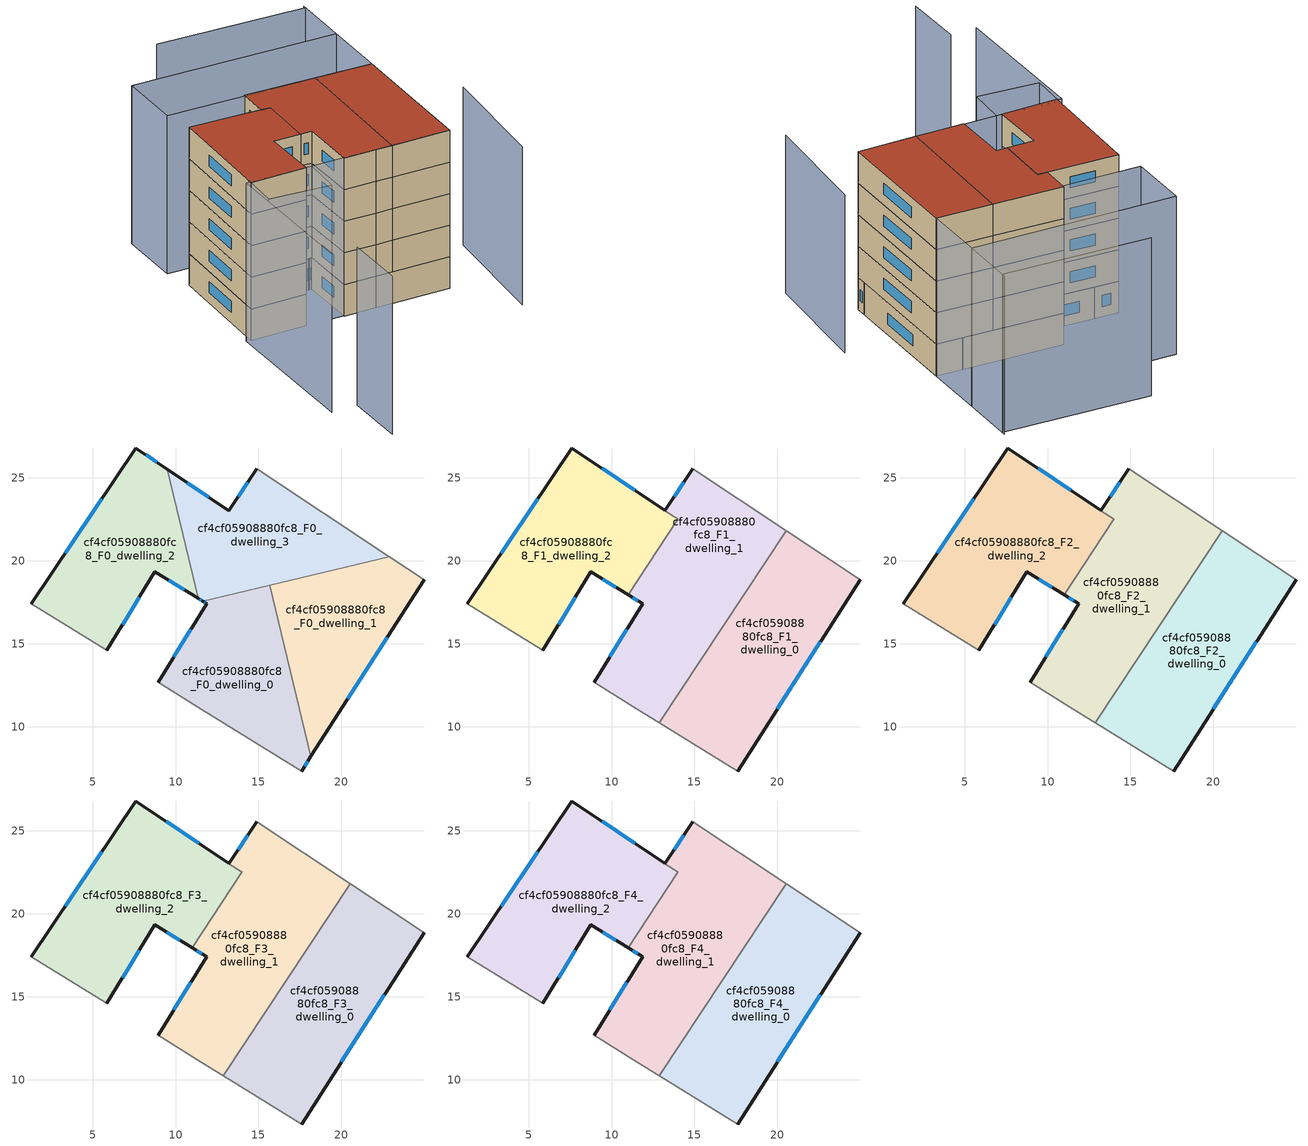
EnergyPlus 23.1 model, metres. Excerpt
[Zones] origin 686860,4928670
cf4cf05908880fc8_F0_dwelling_0
 floor ground (EU_floor_Construction): 15.69,18.53 18.16,8.2 17.6,7.33 11.55,11.06 8.95,12.67 11.87,17.42 11.64,17.56 z0
 wall outside (EU_wall_Construction): 11.87,17.42 11.64,17.56 / 17.6,7.33 18.16,8.2 / 11.87,17.42 8.95,12.67 z0:3
 wall adiabatic (EU_wall_Construction): 8.95,12.67 11.55,11.06 17.6,7.33 z0:3
 wall to cf4cf05908880fc8_F0_dwelling_1 (EU_wall_Construction): 18.16,8.2 15.69,18.53 z0:3
 wall to cf4cf05908880fc8_F0_dwelling_3 (EU_wall_Construction): 15.69,18.53 11.64,17.56 z0:3
 window (EU_Window_Construction): 11.8,17.46 11.72,17.51 / 17.78,7.61 17.98,7.92 / 10.92,15.87 9.9,14.21 z0.98:2.02
cf4cf05908880fc8_F0_dwelling_1
 floor ground (EU_floor_Construction): 24.99,18.86 18.16,8.2 15.69,18.53 22.9,20.25 z0
 wall outside (EU_wall_Construction): 18.16,8.2 24.99,18.86 z0:3
 wall adiabatic (EU_wall_Construction): 24.99,18.86 22.9,20.25 z0:3
 wall to cf4cf05908880fc8_F0_dwelling_3 (EU_wall_Construction): 22.9,20.25 15.69,18.53 z0:3
 window (EU_Window_Construction): 20.38,11.67 22.77,15.39 z0.98:2.02
cf4cf05908880fc8_F0_dwelling_2
 floor ground (EU_floor_Construction): 9.49,25.53 11.36,17.74 8.76,19.34 5.87,14.62 1.31,17.41 7.61,26.8 z0
 wall outside (EU_wall_Construction): 5.87,14.62 8.76,19.34 11.36,17.74 / 9.49,25.53 7.61,26.8 1.31,17.41 z0:3
 wall adiabatic (EU_wall_Construction): 1.31,17.41 5.87,14.62 z0:3
 wall to cf4cf05908880fc8_F0_dwelling_3 (EU_wall_Construction): 11.36,17.74 9.49,25.53 z0:3
 window (EU_Window_Construction): 9.6,18.82 10.51,18.26 / 6.81,16.15 7.82,17.8 / 5.56,23.75 3.36,20.46 / 8.88,25.94 8.22,26.39 z0.98:2.02
cf4cf05908880fc8_F0_dwelling_3
 floor ground (EU_floor_Construction): 22.9,20.25 11.64,17.56 11.36,17.74 9.49,25.53 13.22,23.03 14.91,25.55 z0
 wall outside (EU_wall_Construction): 11.36,17.74 11.64,17.56 / 14.91,25.55 13.22,23.03 9.49,25.53 z0:3
 wall adiabatic (EU_wall_Construction): 22.9,20.25 14.91,25.55 z0:3
 window (EU_Window_Construction): 11.45,17.68 11.55,17.62 / 12.01,23.84 10.7,24.72 / 14.36,24.73 13.77,23.85 z0.98:2.02
cf4cf05908880fc8_F1_dwelling_0
 floor to cf4cf05908880fc8_F0_dwelling_0 (EU_floor_Construction): 16.4,15.57 18.16,8.2 17.6,7.33 12.87,10.25 z3
 floor to cf4cf05908880fc8_F0_dwelling_1 (EU_floor_Construction): 24.99,18.86 18.16,8.2 16.4,15.57 18.86,19.28 22.9,20.25 z3
 floor to cf4cf05908880fc8_F0_dwelling_3 (EU_floor_Construction): 22.9,20.25 18.86,19.28 20.54,21.81 z3
 wall outside (EU_wall_Construction): 17.6,7.33 24.99,18.86 z3:6
 wall adiabatic (EU_wall_Construction): 12.87,10.25 17.6,7.33 / 24.99,18.86 20.54,21.81 z3:6
 wall to cf4cf05908880fc8_F1_dwelling_1 (EU_wall_Construction): 20.54,21.81 12.87,10.25 z3:6
 window (EU_Window_Construction): 20,11.08 22.58,15.11 z3.98:5.02
cf4cf05908880fc8_F1_dwelling_1
 floor to cf4cf05908880fc8_F0_dwelling_0 (EU_floor_Construction): 15.69,18.53 16.4,15.57 12.87,10.25 11.55,11.06 8.95,12.67 11.87,17.42 z3; 15.69,18.53 11.87,17.42 11.64,17.56 z3
 floor to cf4cf05908880fc8_F0_dwelling_1 (EU_floor_Construction): 18.86,19.28 16.4,15.57 15.69,18.53 z3
 floor to cf4cf05908880fc8_F0_dwelling_3 (EU_floor_Construction): 20.54,21.81 18.86,19.28 11.64,17.56 11.4,17.71 11.36,17.74 11.22,18.3 14.01,22.5 13.25,23.01 13.22,23.03 14.91,25.55 z3
 floor to cf4cf05908880fc8_F0_dwelling_2 (EU_floor_Construction): 11.22,18.3 11.36,17.74 10.99,17.96 z3
 wall outside (EU_wall_Construction): 14.91,25.55 13.22,23.03 / 10.99,17.96 11.87,17.42 8.95,12.67 z3:6
 wall adiabatic (EU_wall_Construction): 20.54,21.81 14.91,25.55 / 8.95,12.67 11.55,11.06 12.87,10.25 z3:6
 wall to cf4cf05908880fc8_F1_dwelling_2 (EU_wall_Construction): 14,22.49 10.99,17.96 / 13.22,23.03 14.01,22.5 z3:6
 window (EU_Window_Construction): 14.36,24.73 13.77,23.85 / 10.92,15.87 9.9,14.21 / 11.28,17.78 11.58,17.59 z3.98:5.02
cf4cf05908880fc8_F1_dwelling_2
 floor to cf4cf05908880fc8_F0_dwelling_3 (EU_floor_Construction): 13.25,23.01 14,22.5 11.22,18.3 9.49,25.53 z3
 floor to cf4cf05908880fc8_F0_dwelling_2 (EU_floor_Construction): 9.49,25.53 11.22,18.3 10.99,17.96 8.76,19.34 5.87,14.62 1.31,17.41 7.61,26.8 z3
 wall outside (EU_wall_Construction): 5.87,14.62 8.76,19.34 10.99,17.96 / 13.21,23.03 7.61,26.8 1.31,17.41 z3:6
 wall adiabatic (EU_wall_Construction): 1.31,17.41 5.87,14.62 z3:6
 window (EU_Window_Construction): 9.49,18.89 10.27,18.41 / 6.81,16.15 7.82,17.8 / 5.56,23.75 3.36,20.46 / 11.39,24.26 9.43,25.57 z3.98:5.02
cf4cf05908880fc8_F2_dwelling_0
 floor to cf4cf05908880fc8_F1_dwelling_0 (EU_floor_Construction): 24.99,18.86 17.6,7.33 12.87,10.25 20.54,21.81 z6
 wall outside (EU_wall_Construction): 17.6,7.33 24.99,18.86 z6:9
 wall adiabatic (EU_wall_Construction): 12.87,10.25 17.6,7.33 / 24.99,18.86 20.54,21.81 z6:9
 wall to cf4cf05908880fc8_F2_dwelling_1 (EU_wall_Construction): 20.54,21.81 12.87,10.25 z6:9
 window (EU_Window_Construction): 20,11.08 22.58,15.11 z6.98:8.02
cf4cf05908880fc8_F2_dwelling_1
 floor to cf4cf05908880fc8_F1_dwelling_1 (EU_floor_Construction): 20.54,21.81 12.87,10.25 11.55,11.06 8.95,12.67 11.87,17.42 10.99,17.96 14.01,22.5 13.25,23.01 13.22,23.03 14.91,25.55 z6
 wall outside (EU_wall_Construction): 14.91,25.55 13.22,23.03 / 10.99,17.96 11.87,17.42 8.95,12.67 z6:9
 wall adiabatic (EU_wall_Construction): 20.54,21.81 14.91,25.55 / 8.95,12.67 11.55,11.06 12.87,10.25 z6:9
 wall to cf4cf05908880fc8_F2_dwelling_2 (EU_wall_Construction): 14,22.49 10.99,17.96 / 13.22,23.03 14.01,22.5 z6:9
 window (EU_Window_Construction): 14.36,24.73 13.77,23.85 / 10.92,15.87 9.9,14.21 / 11.28,17.78 11.58,17.59 z6.98:8.02
cf4cf05908880fc8_F2_dwelling_2
 floor to cf4cf05908880fc8_F1_dwelling_2 (EU_floor_Construction): 13.25,23.01 14,22.5 10.99,17.96 8.76,19.34 5.87,14.62 1.31,17.41 7.61,26.8 z6
 wall outside (EU_wall_Construction): 5.87,14.62 8.76,19.34 10.99,17.96 / 13.21,23.03 7.61,26.8 1.31,17.41 z6:9
 wall adiabatic (EU_wall_Construction): 1.31,17.41 5.87,14.62 z6:9
 window (EU_Window_Construction): 9.49,18.89 10.27,18.41 / 6.81,16.15 7.82,17.8 / 5.56,23.75 3.36,20.46 / 11.39,24.26 9.43,25.57 z6.98:8.02
cf4cf05908880fc8_F3_dwelling_0
 floor to cf4cf05908880fc8_F2_dwelling_0 (EU_floor_Construction): 24.99,18.86 17.6,7.33 12.87,10.25 20.54,21.81 z9
 wall outside (EU_wall_Construction): 17.6,7.33 24.99,18.86 z9:12
 wall adiabatic (EU_wall_Construction): 12.87,10.25 17.6,7.33 / 24.99,18.86 20.54,21.81 z9:12
 wall to cf4cf05908880fc8_F3_dwelling_1 (EU_wall_Construction): 20.54,21.81 12.87,10.25 z9:12
 window (EU_Window_Construction): 20,11.08 22.58,15.11 z9.98:11.02
cf4cf05908880fc8_F3_dwelling_1
 floor to cf4cf05908880fc8_F2_dwelling_1 (EU_floor_Construction): 20.54,21.81 12.87,10.25 11.55,11.06 8.95,12.67 11.87,17.42 10.99,17.96 14.01,22.5 13.25,23.01 13.22,23.03 14.91,25.55 z9
 wall outside (EU_wall_Construction): 14.91,25.55 13.22,23.03 / 10.99,17.96 11.87,17.42 8.95,12.67 z9:12
 wall adiabatic (EU_wall_Construction): 20.54,21.81 14.91,25.55 / 8.95,12.67 11.55,11.06 12.87,10.25 z9:12
 wall to cf4cf05908880fc8_F3_dwelling_2 (EU_wall_Construction): 14,22.49 10.99,17.96 / 13.22,23.03 14.01,22.5 z9:12
 window (EU_Window_Construction): 14.36,24.73 13.77,23.85 / 10.92,15.87 9.9,14.21 / 11.28,17.78 11.58,17.59 z9.98:11.02
cf4cf05908880fc8_F3_dwelling_2
 floor to cf4cf05908880fc8_F2_dwelling_2 (EU_floor_Construction): 13.25,23.01 14,22.5 10.99,17.96 8.76,19.34 5.87,14.62 1.31,17.41 7.61,26.8 z9
 wall outside (EU_wall_Construction): 5.87,14.62 8.76,19.34 10.99,17.96 / 13.21,23.03 7.61,26.8 1.31,17.41 z9:12
 wall adiabatic (EU_wall_Construction): 1.31,17.41 5.87,14.62 z9:12
 window (EU_Window_Construction): 9.49,18.89 10.27,18.41 / 6.81,16.15 7.82,17.8 / 5.56,23.75 3.36,20.46 / 11.39,24.26 9.43,25.57 z9.98:11.02
cf4cf05908880fc8_F4_dwelling_0
 floor to cf4cf05908880fc8_F3_dwelling_0 (EU_floor_Construction): 24.99,18.86 17.6,7.33 12.87,10.25 20.54,21.81 z12
 wall outside (EU_wall_Construction): 17.6,7.33 24.99,18.86 z12:15
 wall adiabatic (EU_wall_Construction): 12.87,10.25 17.6,7.33 / 24.99,18.86 20.54,21.81 z12:15
 wall to cf4cf05908880fc8_F4_dwelling_1 (EU_wall_Construction): 20.54,21.81 12.87,10.25 z12:15
 window (EU_Window_Construction): 20,11.08 22.58,15.11 z12.98:14.02
 roof outside (EU_roof_Construction): 17.6,7.33 24.99,18.86 20.54,21.81 12.87,10.25 z15
cf4cf05908880fc8_F4_dwelling_1
 floor to cf4cf05908880fc8_F3_dwelling_1 (EU_floor_Construction): 20.54,21.81 12.87,10.25 11.55,11.06 8.95,12.67 11.87,17.42 10.99,17.96 14.01,22.5 13.25,23.01 13.22,23.03 14.91,25.55 z12
 wall outside (EU_wall_Construction): 14.91,25.55 13.22,23.03 / 10.99,17.96 11.87,17.42 8.95,12.67 z12:15
 wall adiabatic (EU_wall_Construction): 20.54,21.81 14.91,25.55 / 8.95,12.67 11.55,11.06 12.87,10.25 z12:15
 wall to cf4cf05908880fc8_F4_dwelling_2 (EU_wall_Construction): 14,22.49 10.99,17.96 / 13.22,23.03 14.01,22.5 z12:15
 window (EU_Window_Construction): 14.36,24.73 13.77,23.85 / 10.92,15.87 9.9,14.21 / 11.28,17.78 11.58,17.59 z12.98:14.02
 roof outside (EU_roof_Construction): 12.87,10.25 20.54,21.81 14.91,25.55 13.22,23.03 13.25,23.01 14.01,22.5 10.99,17.96 11.87,17.42 8.95,12.67 11.55,11.06 z15
cf4cf05908880fc8_F4_dwelling_2
 floor to cf4cf05908880fc8_F3_dwelling_2 (EU_floor_Construction): 13.25,23.01 14,22.5 10.99,17.96 8.76,19.34 5.87,14.62 1.31,17.41 7.61,26.8 z12
 wall outside (EU_wall_Construction): 5.87,14.62 8.76,19.34 10.99,17.96 / 13.21,23.03 7.61,26.8 1.31,17.41 z12:15
 wall adiabatic (EU_wall_Construction): 1.31,17.41 5.87,14.62 z12:15
 window (EU_Window_Construction): 9.49,18.89 10.27,18.41 / 6.81,16.15 7.82,17.8 / 5.56,23.75 3.36,20.46 / 11.39,24.26 9.43,25.57 z12.98:14.02
 roof outside (EU_roof_Construction): 10.99,17.96 14,22.5 13.21,23.03 7.61,26.8 1.31,17.41 5.87,14.62 8.76,19.34 z15
shading: -7.79,-1.11 -4.68,3.95 / 17.91,0.55 25,10.07 / -6.8,5.24 1.01,17.72 / 1.01,17.72 17.6,7.33 / 31.43,28.92 28.33,24.09 / 31.25,28.65 19.39,36.4 / 4.19,11.26 -0.66,14.66 / -0.66,14.66 1.51,17.76 / 1.51,17.76 6.37,14.36 / 6.37,14.36 4.19,11.26 / 11.86,34.63 28.33,24.09 / 28.33,24.09 24.99,18.86 / 24.99,18.86 8.51,29.41 / 8.51,29.41 11.86,34.63 / 28.33,24.09 11.96,34.57 z0:15
[Building]
EU S2 Campaign: North Axis=0; Terrain=City; Solar Distribution=FullExterior
[Site:Location]
Bologna: Latitude=44.5; Longitude=11.25; Time Zone=1; Elevation=37
[SizingPeriod:WeatherFileDays]
AnnualSizingPeriod: Begin Month=1; Begin Day of Month=1; End Month=12; End Day of Month=31; Day of Week for Start Day=Monday; Use Weather File Daylight Saving Period=No; Use Weather File Rain and Snow Indicators=No
[MATERIAL]
EU_InternalMass_Material: Roughness=MediumRough; Thickness=0.1; Conductivity=1; Density=1800; Specific Heat=900; Thermal Absorptance=0.9; Solar Absorptance=0.7; Visible Absorptance=0.7
[MATERIAL:NOMASS] Roughness=MediumRough; Thermal Absorptance=0.9; Solar Absorptance=0.7; Visible Absorptance=0.7
Name | Thermal Resistance
EU_wall_NoMass | 0.905828
EU_roof_NoMass | 0.37593
EU_floor_NoMass | 0.67114
[WINDOWMATERIAL:SIMPLEGLAZINGSYSTEM]
EU_Window_SimpleGlazing: UFactor=4.52486; Solar Heat Gain Coefficient=0.85; Visible Transmittance=0.85
[CONSTRUCTION]
EU_wall_Construction: EU_wall_NoMass
EU_roof_Construction: EU_roof_NoMass
EU_floor_Construction: EU_floor_NoMass
EU_InternalMass_Construction: EU_InternalMass_Material
EU_Window_Construction: EU_Window_SimpleGlazing
[ZONE] Type=1; Multiplier=1; Ceiling Height=autocalculate; Floor Area=autocalculate; Part of Total Floor Area=Yes
Name | Volume
cf4cf05908880fc8_F0_dwelling_0 | 165.549
cf4cf05908880fc8_F1_dwelling_0 | 225.325
cf4cf05908880fc8_F2_dwelling_0; cf4cf05908880fc8_F3_dwelling_0; cf4cf05908880fc8_F4_dwelling_0 | 225.326
cf4cf05908880fc8_F0_dwelling_1 | 165.554
cf4cf05908880fc8_F1_dwelling_1 | 233.899
cf4cf05908880fc8_F2_dwelling_1; cf4cf05908880fc8_F3_dwelling_1; cf4cf05908880fc8_F4_dwelling_1 | 233.9
cf4cf05908880fc8_F0_dwelling_2 | 175.878
cf4cf05908880fc8_F1_dwelling_2 | 216.73
cf4cf05908880fc8_F2_dwelling_2; cf4cf05908880fc8_F3_dwelling_2; cf4cf05908880fc8_F4_dwelling_2 | 216.731
cf4cf05908880fc8_F0_dwelling_3 | 168.989
[INTERNALMASS] Construction=EU_InternalMass_Construction
Name | Zone or ZoneList | Surface Area
cf4cf05908880fc8_F0_dwelling_0_EU_InternalMass | cf4cf05908880fc8_F0_dwelling_0 | 55.1833
cf4cf05908880fc8_F0_dwelling_1_EU_InternalMass | cf4cf05908880fc8_F0_dwelling_1 | 55.1846
cf4cf05908880fc8_F0_dwelling_2_EU_InternalMass | cf4cf05908880fc8_F0_dwelling_2 | 58.6263
cf4cf05908880fc8_F0_dwelling_3_EU_InternalMass | cf4cf05908880fc8_F0_dwelling_3 | 56.3297
cf4cf05908880fc8_F1_dwelling_0_EU_InternalMass | cf4cf05908880fc8_F1_dwelling_0 | 75.1088
cf4cf05908880fc8_F1_dwelling_1_EU_InternalMass | cf4cf05908880fc8_F1_dwelling_1 | 77.9665
cf4cf05908880fc8_F1_dwelling_2_EU_InternalMass | cf4cf05908880fc8_F1_dwelling_2 | 72.2464
cf4cf05908880fc8_F2_dwelling_0_EU_InternalMass | cf4cf05908880fc8_F2_dwelling_0 | 75.1088
cf4cf05908880fc8_F2_dwelling_1_EU_InternalMass | cf4cf05908880fc8_F2_dwelling_1 | 77.9665
cf4cf05908880fc8_F2_dwelling_2_EU_InternalMass | cf4cf05908880fc8_F2_dwelling_2 | 72.2464
cf4cf05908880fc8_F3_dwelling_0_EU_InternalMass | cf4cf05908880fc8_F3_dwelling_0 | 75.1088
cf4cf05908880fc8_F3_dwelling_1_EU_InternalMass | cf4cf05908880fc8_F3_dwelling_1 | 77.9665
cf4cf05908880fc8_F3_dwelling_2_EU_InternalMass | cf4cf05908880fc8_F3_dwelling_2 | 72.2464
cf4cf05908880fc8_F4_dwelling_0_EU_InternalMass | cf4cf05908880fc8_F4_dwelling_0 | 75.1088
cf4cf05908880fc8_F4_dwelling_1_EU_InternalMass | cf4cf05908880fc8_F4_dwelling_1 | 77.9665
cf4cf05908880fc8_F4_dwelling_2_EU_InternalMass | cf4cf05908880fc8_F4_dwelling_2 | 72.2464
[OTHEREQUIPMENT] Fuel Type=Electricity; Design Level Calculation Method=Watts/Area; Power per Zone Floor Area=1; Fraction Latent=0; Fraction Radiant=0; Fraction Lost=0; Carbon Dioxide Generation Rate=0; EndUse Subcategory=EU_Step8_InternalGains
Name | Zone or ZoneList or Space or SpaceList | Schedule
EU_Step8_InternalGain_cf4cf05908880fc8_F0_dwelling_0_f000 | cf4cf05908880fc8_F0_dwelling_0 | EU_Step8_GainSchedule_cf4cf05908880fc8_F0_dwelling_0_f000
EU_Step8_InternalGain_cf4cf05908880fc8_F0_dwelling_1_f000 | cf4cf05908880fc8_F0_dwelling_1 | EU_Step8_GainSchedule_cf4cf05908880fc8_F0_dwelling_1_f000
EU_Step8_InternalGain_cf4cf05908880fc8_F0_dwelling_2_f000 | cf4cf05908880fc8_F0_dwelling_2 | EU_Step8_GainSchedule_cf4cf05908880fc8_F0_dwelling_2_f000
EU_Step8_InternalGain_cf4cf05908880fc8_F0_dwelling_3_f000 | cf4cf05908880fc8_F0_dwelling_3 | EU_Step8_GainSchedule_cf4cf05908880fc8_F0_dwelling_3_f000
EU_Step8_InternalGain_cf4cf05908880fc8_F1_dwelling_0_f000 | cf4cf05908880fc8_F1_dwelling_0 | EU_Step8_GainSchedule_cf4cf05908880fc8_F1_dwelling_0_f000
EU_Step8_InternalGain_cf4cf05908880fc8_F1_dwelling_1_f000 | cf4cf05908880fc8_F1_dwelling_1 | EU_Step8_GainSchedule_cf4cf05908880fc8_F1_dwelling_1_f000
EU_Step8_InternalGain_cf4cf05908880fc8_F1_dwelling_2_f000 | cf4cf05908880fc8_F1_dwelling_2 | EU_Step8_GainSchedule_cf4cf05908880fc8_F1_dwelling_2_f000
EU_Step8_InternalGain_cf4cf05908880fc8_F2_dwelling_0_f000 | cf4cf05908880fc8_F2_dwelling_0 | EU_Step8_GainSchedule_cf4cf05908880fc8_F2_dwelling_0_f000
EU_Step8_InternalGain_cf4cf05908880fc8_F2_dwelling_1_f000 | cf4cf05908880fc8_F2_dwelling_1 | EU_Step8_GainSchedule_cf4cf05908880fc8_F2_dwelling_1_f000
EU_Step8_InternalGain_cf4cf05908880fc8_F2_dwelling_2_f000 | cf4cf05908880fc8_F2_dwelling_2 | EU_Step8_GainSchedule_cf4cf05908880fc8_F2_dwelling_2_f000
EU_Step8_InternalGain_cf4cf05908880fc8_F3_dwelling_0_f000 | cf4cf05908880fc8_F3_dwelling_0 | EU_Step8_GainSchedule_cf4cf05908880fc8_F3_dwelling_0_f000
EU_Step8_InternalGain_cf4cf05908880fc8_F3_dwelling_1_f000 | cf4cf05908880fc8_F3_dwelling_1 | EU_Step8_GainSchedule_cf4cf05908880fc8_F3_dwelling_1_f000
EU_Step8_InternalGain_cf4cf05908880fc8_F3_dwelling_2_f000 | cf4cf05908880fc8_F3_dwelling_2 | EU_Step8_GainSchedule_cf4cf05908880fc8_F3_dwelling_2_f000
EU_Step8_InternalGain_cf4cf05908880fc8_F4_dwelling_0_f000 | cf4cf05908880fc8_F4_dwelling_0 | EU_Step8_GainSchedule_cf4cf05908880fc8_F4_dwelling_0_f000
EU_Step8_InternalGain_cf4cf05908880fc8_F4_dwelling_1_f000 | cf4cf05908880fc8_F4_dwelling_1 | EU_Step8_GainSchedule_cf4cf05908880fc8_F4_dwelling_1_f000
EU_Step8_InternalGain_cf4cf05908880fc8_F4_dwelling_2_f000 | cf4cf05908880fc8_F4_dwelling_2 | EU_Step8_GainSchedule_cf4cf05908880fc8_F4_dwelling_2_f000
[ZONEVENTILATION:DESIGNFLOWRATE] Schedule=EU_AlwaysOn; Design Flow Rate Calculation Method=AirChanges/Hour; Air Changes per Hour=0.73129; Ventilation Type=Natural; Fan Pressure Rise=0; Fan Total Efficiency=1; Constant Term Coefficient=1; Temperature Term Coefficient=0; Velocity Term Coefficient=0; Velocity Squared Term Coefficient=0; Minimum Indoor Temperature=-100; Maximum Indoor Temperature=100; Delta Temperature=-100; Minimum Outdoor Temperature=-100; Maximum Outdoor Temperature=100; Maximum Wind Speed=40
Name | Zone or ZoneList or Space or SpaceList
EU_ConstantAir_cf4cf05908880fc8_F0_dwelling_0 | cf4cf05908880fc8_F0_dwelling_0
EU_ConstantAir_cf4cf05908880fc8_F0_dwelling_1 | cf4cf05908880fc8_F0_dwelling_1
EU_ConstantAir_cf4cf05908880fc8_F0_dwelling_2 | cf4cf05908880fc8_F0_dwelling_2
EU_ConstantAir_cf4cf05908880fc8_F0_dwelling_3 | cf4cf05908880fc8_F0_dwelling_3
EU_ConstantAir_cf4cf05908880fc8_F1_dwelling_0 | cf4cf05908880fc8_F1_dwelling_0
EU_ConstantAir_cf4cf05908880fc8_F1_dwelling_1 | cf4cf05908880fc8_F1_dwelling_1
EU_ConstantAir_cf4cf05908880fc8_F1_dwelling_2 | cf4cf05908880fc8_F1_dwelling_2
EU_ConstantAir_cf4cf05908880fc8_F2_dwelling_0 | cf4cf05908880fc8_F2_dwelling_0
EU_ConstantAir_cf4cf05908880fc8_F2_dwelling_1 | cf4cf05908880fc8_F2_dwelling_1
EU_ConstantAir_cf4cf05908880fc8_F2_dwelling_2 | cf4cf05908880fc8_F2_dwelling_2
EU_ConstantAir_cf4cf05908880fc8_F3_dwelling_0 | cf4cf05908880fc8_F3_dwelling_0
EU_ConstantAir_cf4cf05908880fc8_F3_dwelling_1 | cf4cf05908880fc8_F3_dwelling_1
EU_ConstantAir_cf4cf05908880fc8_F3_dwelling_2 | cf4cf05908880fc8_F3_dwelling_2
EU_ConstantAir_cf4cf05908880fc8_F4_dwelling_0 | cf4cf05908880fc8_F4_dwelling_0
EU_ConstantAir_cf4cf05908880fc8_F4_dwelling_1 | cf4cf05908880fc8_F4_dwelling_1
EU_ConstantAir_cf4cf05908880fc8_F4_dwelling_2 | cf4cf05908880fc8_F4_dwelling_2
[HVACTEMPLATE:THERMOSTAT] Constant Heating Setpoint=20; Constant Cooling Setpoint=50
EU_HeatOnly_cf4cf05908880fc8_F0_dwelling_0; EU_HeatOnly_cf4cf05908880fc8_F0_dwelling_1; EU_HeatOnly_cf4cf05908880fc8_F0_dwelling_2; EU_HeatOnly_cf4cf05908880fc8_F0_dwelling_3; EU_HeatOnly_cf4cf05908880fc8_F1_dwelling_0; EU_HeatOnly_cf4cf05908880fc8_F1_dwelling_1; EU_HeatOnly_cf4cf05908880fc8_F1_dwelling_2; EU_HeatOnly_cf4cf05908880fc8_F2_dwelling_0; EU_HeatOnly_cf4cf05908880fc8_F2_dwelling_1; EU_HeatOnly_cf4cf05908880fc8_F2_dwelling_2; EU_HeatOnly_cf4cf05908880fc8_F3_dwelling_0; EU_HeatOnly_cf4cf05908880fc8_F3_dwelling_1; EU_HeatOnly_cf4cf05908880fc8_F3_dwelling_2; EU_HeatOnly_cf4cf05908880fc8_F4_dwelling_0; EU_HeatOnly_cf4cf05908880fc8_F4_dwelling_1; EU_HeatOnly_cf4cf05908880fc8_F4_dwelling_2
[HVACTEMPLATE:ZONE:IDEALLOADSAIRSYSTEM] System Availability Schedule=EU_AlwaysOn; Maximum Heating Supply Air Temperature=50; Minimum Cooling Supply Air Temperature=13; Maximum Heating Supply Air Humidity Ratio=0.0156; Minimum Cooling Supply Air Humidity Ratio=0.0077; Heating Limit=NoLimit; Cooling Limit=NoLimit; Heating Availability Schedule=EU_AlwaysOn; Cooling Availability Schedule=EU_CoolingOff; Dehumidification Control Type=ConstantSensibleHeatRatio; Cooling Sensible Heat Ratio=0.7; Dehumidification Setpoint=60; Humidification Control Type=None; Humidification Setpoint=30; Outdoor Air Method=None; Outdoor Air Flow Rate per Person=0.00944; Outdoor Air Flow Rate per Zone Floor Area=0; Outdoor Air Flow Rate per Zone=0; Demand Controlled Ventilation Type=None; Outdoor Air Economizer Type=NoEconomizer; Heat Recovery Type=None; Sensible Heat Recovery Effectiveness=0.7; Latent Heat Recovery Effectiveness=0.65
Name | Template Thermostat
cf4cf05908880fc8_F0_dwelling_0 | EU_HeatOnly_cf4cf05908880fc8_F0_dwelling_0
cf4cf05908880fc8_F0_dwelling_1 | EU_HeatOnly_cf4cf05908880fc8_F0_dwelling_1
cf4cf05908880fc8_F0_dwelling_2 | EU_HeatOnly_cf4cf05908880fc8_F0_dwelling_2
cf4cf05908880fc8_F0_dwelling_3 | EU_HeatOnly_cf4cf05908880fc8_F0_dwelling_3
cf4cf05908880fc8_F1_dwelling_0 | EU_HeatOnly_cf4cf05908880fc8_F1_dwelling_0
cf4cf05908880fc8_F1_dwelling_1 | EU_HeatOnly_cf4cf05908880fc8_F1_dwelling_1
cf4cf05908880fc8_F1_dwelling_2 | EU_HeatOnly_cf4cf05908880fc8_F1_dwelling_2
cf4cf05908880fc8_F2_dwelling_0 | EU_HeatOnly_cf4cf05908880fc8_F2_dwelling_0
cf4cf05908880fc8_F2_dwelling_1 | EU_HeatOnly_cf4cf05908880fc8_F2_dwelling_1
cf4cf05908880fc8_F2_dwelling_2 | EU_HeatOnly_cf4cf05908880fc8_F2_dwelling_2
cf4cf05908880fc8_F3_dwelling_0 | EU_HeatOnly_cf4cf05908880fc8_F3_dwelling_0
cf4cf05908880fc8_F3_dwelling_1 | EU_HeatOnly_cf4cf05908880fc8_F3_dwelling_1
cf4cf05908880fc8_F3_dwelling_2 | EU_HeatOnly_cf4cf05908880fc8_F3_dwelling_2
cf4cf05908880fc8_F4_dwelling_0 | EU_HeatOnly_cf4cf05908880fc8_F4_dwelling_0
cf4cf05908880fc8_F4_dwelling_1 | EU_HeatOnly_cf4cf05908880fc8_F4_dwelling_1
cf4cf05908880fc8_F4_dwelling_2 | EU_HeatOnly_cf4cf05908880fc8_F4_dwelling_2
[SIZING:ZONE] Zone Cooling Design Supply Air Temperature Input Method=SupplyAirTemperature; Zone Cooling Design Supply Air Temperature=13; Zone Heating Design Supply Air Temperature Input Method=SupplyAirTemperature; Zone Heating Design Supply Air Temperature=50; Zone Cooling Design Supply Air Humidity Ratio=0.008; Zone Heating Design Supply Air Humidity Ratio=0.008; Cooling Design Air Flow Method=DesignDay; Cooling Design Air Flow Rate=0; Cooling Minimum Air Flow per Zone Floor Area=0.000762; Cooling Minimum Air Flow=0; Cooling Minimum Air Flow Fraction=0.2; Heating Design Air Flow Method=DesignDay; Heating Design Air Flow Rate=0; Heating Maximum Air Flow per Zone Floor Area=0.002032; Heating Maximum Air Flow=0.141576; Heating Maximum Air Flow Fraction=0.3; Account for Dedicated Outdoor Air System=No; Dedicated Outdoor Air System Control Strategy=NeutralSupplyAir; Dedicated Outdoor Air Low Setpoint Temperature for Design=autosize; Dedicated Outdoor Air High Setpoint Temperature for Design=autosize; Zone Load Sizing Method=Sensible Load Only No Latent Load; Zone Latent Cooling Design Supply Air Humidity Ratio Input Method=HumidityRatioDifference; Zone Cooling Design Supply Air Humidity Ratio Difference=0.005; Zone Latent Heating Design Supply Air Humidity Ratio Input Method=HumidityRatioDifference; Zone Humidification Design Supply Air Humidity Ratio Difference=0.005
cf4cf05908880fc8_F0_dwelling_0; cf4cf05908880fc8_F0_dwelling_1; cf4cf05908880fc8_F0_dwelling_2; cf4cf05908880fc8_F0_dwelling_3; cf4cf05908880fc8_F1_dwelling_0; cf4cf05908880fc8_F1_dwelling_1; cf4cf05908880fc8_F1_dwelling_2; cf4cf05908880fc8_F2_dwelling_0; cf4cf05908880fc8_F2_dwelling_1; cf4cf05908880fc8_F2_dwelling_2; cf4cf05908880fc8_F3_dwelling_0; cf4cf05908880fc8_F3_dwelling_1; cf4cf05908880fc8_F3_dwelling_2; cf4cf05908880fc8_F4_dwelling_0; cf4cf05908880fc8_F4_dwelling_1; cf4cf05908880fc8_F4_dwelling_2
[SCHEDULE:CONSTANT]
Name | Hourly Value
EU_AlwaysOn | 1
EU_CoolingOff | 0
[SCHEDULE:FILE] Column Number=1; Rows to Skip at Top=0; Number of Hours of Data=8760; Column Separator=Comma; Interpolate to Timestep=No; Minutes per Item=60; Adjust Schedule for Daylight Savings=Yes
Name | File
EU_Step8_GainSchedule_cf4cf05908880fc8_F0_dwelling_0_f000 | ../../schedules/cf4cf05908880fc8/cf4cf05908880fc8_F0_dwelling_0_f000_gain.csv
EU_Step8_GainSchedule_cf4cf05908880fc8_F0_dwelling_1_f000 | ../../schedules/cf4cf05908880fc8/cf4cf05908880fc8_F0_dwelling_1_f000_gain.csv
EU_Step8_GainSchedule_cf4cf05908880fc8_F0_dwelling_2_f000 | ../../schedules/cf4cf05908880fc8/cf4cf05908880fc8_F0_dwelling_2_f000_gain.csv
EU_Step8_GainSchedule_cf4cf05908880fc8_F0_dwelling_3_f000 | ../../schedules/cf4cf05908880fc8/cf4cf05908880fc8_F0_dwelling_3_f000_gain.csv
EU_Step8_GainSchedule_cf4cf05908880fc8_F1_dwelling_0_f000 | ../../schedules/cf4cf05908880fc8/cf4cf05908880fc8_F1_dwelling_0_f000_gain.csv
EU_Step8_GainSchedule_cf4cf05908880fc8_F1_dwelling_1_f000 | ../../schedules/cf4cf05908880fc8/cf4cf05908880fc8_F1_dwelling_1_f000_gain.csv
EU_Step8_GainSchedule_cf4cf05908880fc8_F1_dwelling_2_f000 | ../../schedules/cf4cf05908880fc8/cf4cf05908880fc8_F1_dwelling_2_f000_gain.csv
EU_Step8_GainSchedule_cf4cf05908880fc8_F2_dwelling_0_f000 | ../../schedules/cf4cf05908880fc8/cf4cf05908880fc8_F2_dwelling_0_f000_gain.csv
EU_Step8_GainSchedule_cf4cf05908880fc8_F2_dwelling_1_f000 | ../../schedules/cf4cf05908880fc8/cf4cf05908880fc8_F2_dwelling_1_f000_gain.csv
EU_Step8_GainSchedule_cf4cf05908880fc8_F2_dwelling_2_f000 | ../../schedules/cf4cf05908880fc8/cf4cf05908880fc8_F2_dwelling_2_f000_gain.csv
EU_Step8_GainSchedule_cf4cf05908880fc8_F3_dwelling_0_f000 | ../../schedules/cf4cf05908880fc8/cf4cf05908880fc8_F3_dwelling_0_f000_gain.csv
EU_Step8_GainSchedule_cf4cf05908880fc8_F3_dwelling_1_f000 | ../../schedules/cf4cf05908880fc8/cf4cf05908880fc8_F3_dwelling_1_f000_gain.csv
EU_Step8_GainSchedule_cf4cf05908880fc8_F3_dwelling_2_f000 | ../../schedules/cf4cf05908880fc8/cf4cf05908880fc8_F3_dwelling_2_f000_gain.csv
EU_Step8_GainSchedule_cf4cf05908880fc8_F4_dwelling_0_f000 | ../../schedules/cf4cf05908880fc8/cf4cf05908880fc8_F4_dwelling_0_f000_gain.csv
EU_Step8_GainSchedule_cf4cf05908880fc8_F4_dwelling_1_f000 | ../../schedules/cf4cf05908880fc8/cf4cf05908880fc8_F4_dwelling_1_f000_gain.csv
EU_Step8_GainSchedule_cf4cf05908880fc8_F4_dwelling_2_f000 | ../../schedules/cf4cf05908880fc8/cf4cf05908880fc8_F4_dwelling_2_f000_gain.csv
